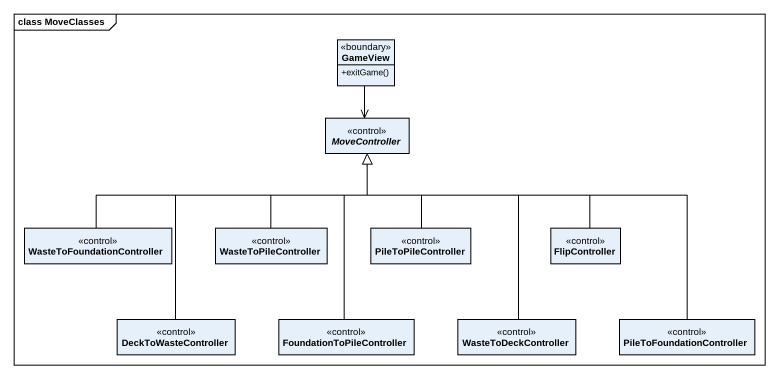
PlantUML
@startuml
mainframe class MoveClasses
hide circle
hide empty members
skinparam classAttributeIconSize 0
class GameView <<boundary>> {
  +exitGame()
}
abstract class MoveController <<control>>
class WasteToFoundationController <<control>>
class WasteToPileController <<control>>
class PileToPileController <<control>>
class FlipController <<control>>
class DeckToWasteController <<control>>
class FoundationToPileController <<control>>
class WasteToDeckController <<control>>
class PileToFoundationController <<control>>
GameView --> MoveController
WasteToFoundationController -right-|> MoveController
WasteToPileController -up-|> MoveController
PileToPileController -up-|> MoveController
FlipController -left-|> MoveController
DeckToWasteController -up-|> MoveController
FoundationToPileController -up-|> MoveController
WasteToDeckController -up-|> MoveController
PileToFoundationController -up-|> MoveController
@enduml
